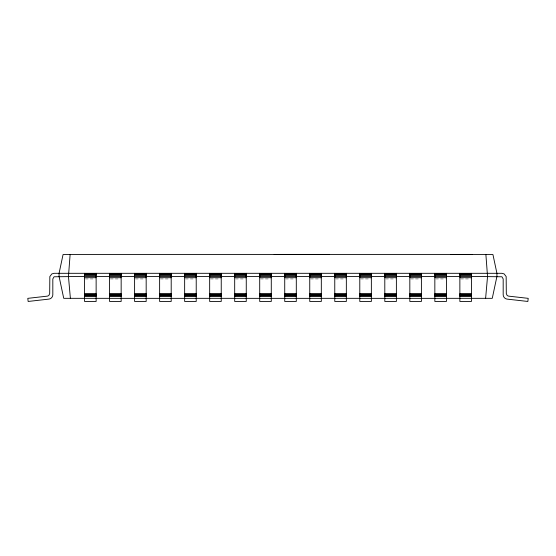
<?xml version="1.0" encoding="UTF-8"?>
<svg xmlns="http://www.w3.org/2000/svg" width="556" height="556" viewBox="0 0 556 556"><rect width="100%" height="100%" fill="white"/><g stroke="black" fill="none" stroke-linecap="round" stroke-linejoin="round"><path stroke-width="0.42" stroke-dasharray="2.78 2.08" d="M85.388 278.938L95.312 278.938M110.408 278.938L120.332 278.938M135.428 278.938L145.352 278.938M160.448 278.938L170.372 278.938M185.468 278.938L195.392 278.938M210.488 278.938L220.412 278.938M235.508 278.938L245.432 278.938M260.528 278.938L270.452 278.938M285.548 278.938L295.472 278.938M310.568 278.938L320.492 278.938M335.588 278.938L345.512 278.938M360.608 278.938L370.532 278.938M385.628 278.938L395.552 278.938M410.648 278.938L420.572 278.938M435.668 278.938L445.592 278.938M460.688 278.938L470.612 278.938"/><path stroke-width="0.83" d="M70.112 254.544L68.457 276.436L70.383 298.329M485.617 298.329L487.542 276.436L485.888 254.544M84.568 273.455L96.132 273.455M109.588 273.455L121.159 273.455M134.601 273.455L146.172 273.455M159.628 273.455L171.199 273.455M184.648 273.455L196.219 273.455M209.668 273.455L221.239 273.455M234.688 273.455L246.259 273.455M259.708 273.455L271.279 273.455M284.728 273.455L296.299 273.455M309.748 273.455L321.319 273.455M334.768 273.455L346.339 273.455M359.788 273.455L371.359 273.455M384.801 273.455L396.379 273.455M409.821 273.455L421.399 273.455M434.841 273.455L446.419 273.455M459.861 273.455L471.439 273.455M84.568 273.893L96.132 273.893M109.588 273.893L121.159 273.893M134.601 273.893L146.172 273.893M159.628 273.893L171.199 273.893M184.648 273.893L196.219 273.893M209.668 273.893L221.239 273.893M234.688 273.893L246.259 273.893M259.708 273.893L271.279 273.893M284.728 273.893L296.299 273.893M309.748 273.893L321.319 273.893M334.768 273.893L346.339 273.893M359.788 273.893L371.359 273.893M384.801 273.893L396.379 273.893M409.821 273.893L421.399 273.893M434.841 273.893L446.419 273.893M459.861 273.893L471.439 273.893M84.568 274.594L96.139 274.594M109.588 274.594L121.159 274.594M134.608 274.594L146.179 274.594M159.628 274.594L171.199 274.594M184.648 274.594L196.219 274.594M209.668 274.594L221.239 274.594M234.688 274.594L246.259 274.594M259.708 274.594L271.279 274.594M284.728 274.594L296.299 274.594M309.748 274.594L321.319 274.594M334.768 274.594L346.339 274.594M359.788 274.594L371.359 274.594M384.808 274.594L396.379 274.594M409.828 274.594L421.399 274.594M434.848 274.594L446.419 274.594M459.868 274.594L471.439 274.594M84.568 275.498L96.139 275.498M109.588 275.498L121.159 275.498M134.608 275.498L146.179 275.498M159.628 275.498L171.199 275.498M184.648 275.498L196.219 275.498M209.668 275.498L221.239 275.498M234.688 275.498L246.259 275.498M259.708 275.498L271.279 275.498M284.728 275.498L296.299 275.498M309.748 275.498L321.319 275.498M334.768 275.498L346.339 275.498M359.788 275.498L371.359 275.498M384.808 275.498L396.379 275.498M409.828 275.498L421.399 275.498M434.848 275.498L446.419 275.498M459.868 275.498L471.439 275.498M84.568 276.436L54.071 276.77L52.82 278.938L52.82 294.756C52.813 296.925 51.089 298.85 48.935 299.107L28.154 301.456L27.8 298.35L47.468 296.126L48.796 295.556L49.692 293.637L49.838 276.554L51.882 273.893L54.071 273.309L501.929 273.309L504.118 273.893L506.162 276.554L506.307 293.637L507.204 295.556L508.531 296.126L528.2 298.35L527.846 301.456L507.065 299.107C504.911 298.85 503.187 296.925 503.18 294.756L503.18 278.938L501.929 276.77L471.439 276.436M96.139 276.436L109.588 276.436M121.159 276.436L134.608 276.436M146.179 276.436L159.628 276.436M171.199 276.436L184.648 276.436M196.219 276.436L209.668 276.436M221.239 276.436L234.688 276.436M246.259 276.436L259.708 276.436M271.279 276.436L284.728 276.436M296.299 276.436L309.748 276.436M321.319 276.436L334.768 276.436M346.339 276.436L359.788 276.436M371.359 276.436L384.808 276.436M396.379 276.436L409.828 276.436M421.399 276.436L434.848 276.436M446.419 276.436L459.868 276.436M84.568 276.554L96.139 276.554M109.588 276.554L121.159 276.554M134.608 276.554L146.179 276.554M159.628 276.554L171.199 276.554M184.648 276.554L196.219 276.554M209.668 276.554L221.239 276.554M234.688 276.554L246.259 276.554M259.708 276.554L271.279 276.554M284.728 276.554L296.299 276.554M309.748 276.554L321.319 276.554M334.768 276.554L346.339 276.554M359.788 276.554L371.359 276.554M384.808 276.554L396.379 276.554M409.828 276.554L421.399 276.554M434.848 276.554L446.419 276.554M459.868 276.554L471.439 276.554M84.568 277.687L96.139 277.687M109.588 277.687L121.159 277.687M134.608 277.687L146.179 277.687M159.628 277.687L171.199 277.687M184.648 277.687L196.219 277.687M209.668 277.687L221.239 277.687M234.688 277.687L246.259 277.687M259.708 277.687L271.279 277.687M284.728 277.687L296.299 277.687M309.748 277.687L321.319 277.687M334.768 277.687L346.339 277.687M359.788 277.687L371.359 277.687M384.808 277.687L396.379 277.687M409.828 277.687L421.399 277.687M434.848 277.687L446.419 277.687M459.868 277.687L471.439 277.687M84.568 293.637L96.139 293.637M109.588 293.637L121.159 293.637M134.608 293.637L146.179 293.637M159.628 293.637L171.199 293.637M184.648 293.637L196.219 293.637M209.668 293.637L221.239 293.637M234.688 293.637L246.259 293.637M259.708 293.637L271.279 293.637M284.728 293.637L296.299 293.637M309.748 293.637L321.319 293.637M334.768 293.637L346.339 293.637M359.788 293.637L371.359 293.637M384.808 293.637L396.379 293.637M409.828 293.637L421.399 293.637M434.848 293.637L446.419 293.637M459.868 293.637L471.439 293.637M84.568 294.36L96.139 294.36M109.588 294.36L121.159 294.36M134.608 294.36L146.179 294.36M159.628 294.36L171.199 294.36M184.648 294.36L196.219 294.36M209.668 294.36L221.239 294.36M234.688 294.36L246.259 294.36M259.708 294.36L271.279 294.36M284.728 294.36L296.299 294.36M309.748 294.36L321.319 294.36M334.768 294.36L346.339 294.36M359.788 294.36L371.359 294.36M384.808 294.36L396.379 294.36M409.828 294.36L421.399 294.36M434.848 294.36L446.419 294.36M459.868 294.36L471.439 294.36M84.568 295.014L96.139 295.014M109.588 295.014L121.159 295.014M134.608 295.014L146.179 295.014M159.628 295.014L171.199 295.014M184.648 295.014L196.219 295.014M209.668 295.014L221.239 295.014M234.688 295.014L246.259 295.014M259.708 295.014L271.279 295.014M284.728 295.014L296.299 295.014M309.748 295.014L321.319 295.014M334.768 295.014L346.339 295.014M359.788 295.014L371.359 295.014M384.808 295.014L396.379 295.014M409.828 295.014L421.399 295.014M434.848 295.014L446.419 295.014M459.868 295.014L471.439 295.014M84.568 295.556L96.139 295.556M109.588 295.556L121.159 295.556M134.608 295.556L146.179 295.556M159.628 295.556L171.199 295.556M184.648 295.556L196.219 295.556M209.668 295.556L221.239 295.556M234.688 295.556L246.259 295.556M259.708 295.556L271.279 295.556M284.728 295.556L296.299 295.556M309.748 295.556L321.319 295.556M334.768 295.556L346.339 295.556M359.788 295.556L371.359 295.556M384.808 295.556L396.379 295.556M409.828 295.556L421.399 295.556M434.848 295.556L446.419 295.556M459.868 295.556L471.439 295.556M84.568 295.938L96.139 295.938M109.588 295.938L121.159 295.938M134.608 295.938L146.179 295.938M159.628 295.938L171.199 295.938M184.648 295.938L196.219 295.938M209.668 295.938L221.239 295.938M234.688 295.938L246.259 295.938M259.708 295.938L271.279 295.938M284.728 295.938L296.299 295.938M309.748 295.938L321.319 295.938M334.768 295.938L346.339 295.938M359.788 295.938L371.359 295.938M384.808 295.938L396.379 295.938M409.828 295.938L421.399 295.938M434.848 295.938L446.419 295.938M459.868 295.938L471.439 295.938M84.568 296.126L96.139 296.126M109.588 296.126L121.159 296.126M134.608 296.126L146.179 296.126M159.628 296.126L171.199 296.126M184.648 296.126L196.219 296.126M209.668 296.126L221.239 296.126M234.688 296.126L246.259 296.126M259.708 296.126L271.279 296.126M284.728 296.126L296.299 296.126M309.748 296.126L321.319 296.126M334.768 296.126L346.339 296.126M359.788 296.126L371.359 296.126M384.808 296.126L396.379 296.126M409.828 296.126L421.399 296.126M434.848 296.126L446.419 296.126M459.868 296.126L471.439 296.126M109.476 298.329L63.731 298.329L59.075 276.436L59.075 273.309L63.064 254.544L492.936 254.544L496.925 273.309L496.925 276.436L492.268 298.329L446.524 298.329M109.588 298.35L196.219 298.35M196.344 298.329L234.562 298.329M234.688 298.35L321.319 298.35M321.438 298.329L359.656 298.329M359.788 298.35L446.419 298.35M472.607 254.544L450.714 254.544M471.439 273.309L471.439 301.456L459.868 301.456L459.861 273.309M446.419 273.309L446.419 301.456L434.848 301.456L434.841 273.309M421.399 273.309L421.399 301.456L409.828 301.456L409.821 273.309M396.379 273.309L396.379 301.456L384.808 301.456L384.801 273.309M371.359 273.309L371.359 301.456L359.788 301.456L359.788 273.309M346.339 273.309L346.339 301.456L334.768 301.456L334.768 273.309M328.923 254.544L274.178 254.544M321.319 273.309L321.319 301.456L309.748 301.456L309.748 273.309M296.299 273.309L296.299 301.456L284.728 301.456L284.728 273.309M271.279 273.309L271.279 301.456L259.708 301.456L259.708 273.309M246.259 273.309L246.259 301.456L234.688 301.456L234.688 273.309M221.239 273.309L221.239 301.456L209.668 301.456L209.668 273.309M196.219 273.309L196.219 301.456L184.648 301.456L184.648 273.309M171.199 273.309L171.199 301.456L159.628 301.456L159.628 273.309M146.172 273.309L146.179 301.456L134.608 301.456L134.601 273.309M121.159 273.309L121.159 301.456L109.588 301.456L109.588 273.309M96.132 273.309L96.139 301.456L84.568 301.456L84.568 273.309"/></g></svg>
